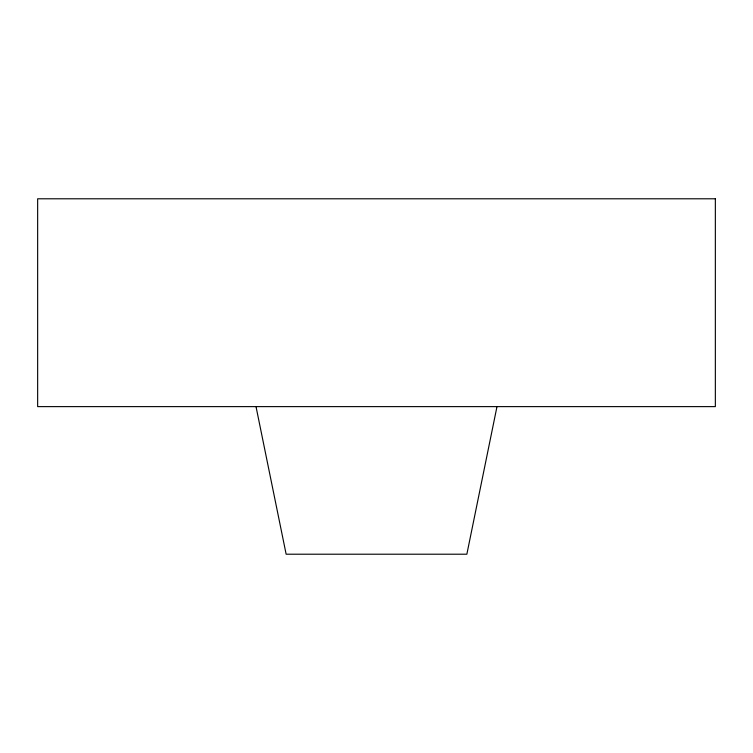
<?xml version="1.0" encoding="UTF-8"?>
<svg xmlns="http://www.w3.org/2000/svg" width="753" height="753" viewBox="0 0 753 753"><rect width="100%" height="100%" fill="white"/><g stroke="black" fill="none" stroke-linecap="round" stroke-linejoin="round"><path stroke-width="1.13" d="M496.98 406.62L466.86 554.208L286.14 554.208L256.02 406.62M715.35 198.792L37.65 198.792L37.65 406.62L715.35 406.62L715.35 198.792"/></g></svg>
